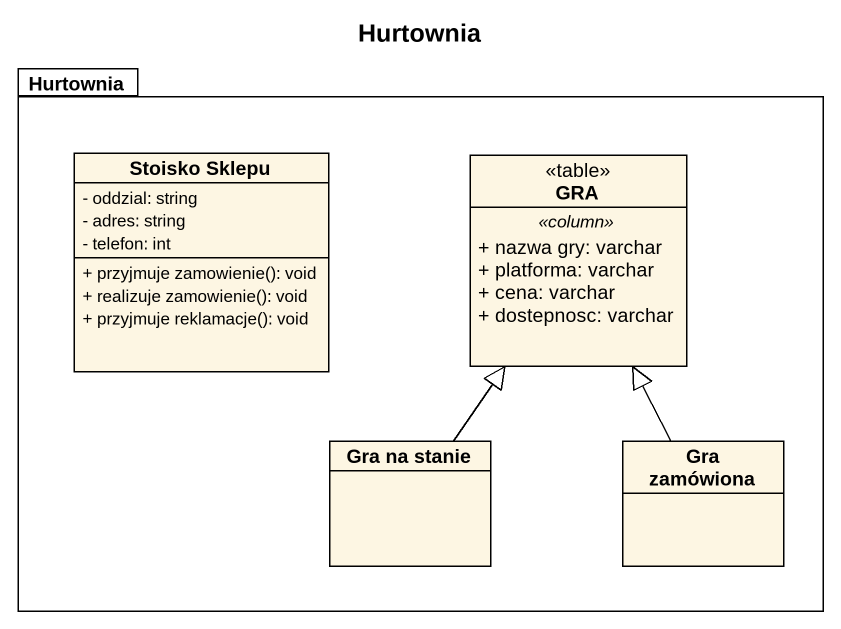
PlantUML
@startuml
title Hurtownia
hide circle
hide empty members
skinparam classAttributeIconSize 0
package Hurtownia {
  class "Stoisko Sklepu" as Stoisko_Sklepu {
    - oddzial: string
    - adres: string
    - telefon: int
    + przyjmuje zamowienie(): void
    + realizuje zamowienie(): void
    + przyjmuje reklamacje(): void
  }
  class GRA <<table>> {
    .. <<column>> ..
    + nazwa gry: varchar
    + platforma: varchar
    + cena: varchar
    + dostepnosc: varchar
  }
  class "Gra na stanie" as Gra_na_stanie
  class "Gra zamówiona" as Gra_zamówiona
}
Gra_na_stanie -up-|> GRA
Gra_zamówiona -up-|> GRA
@enduml
